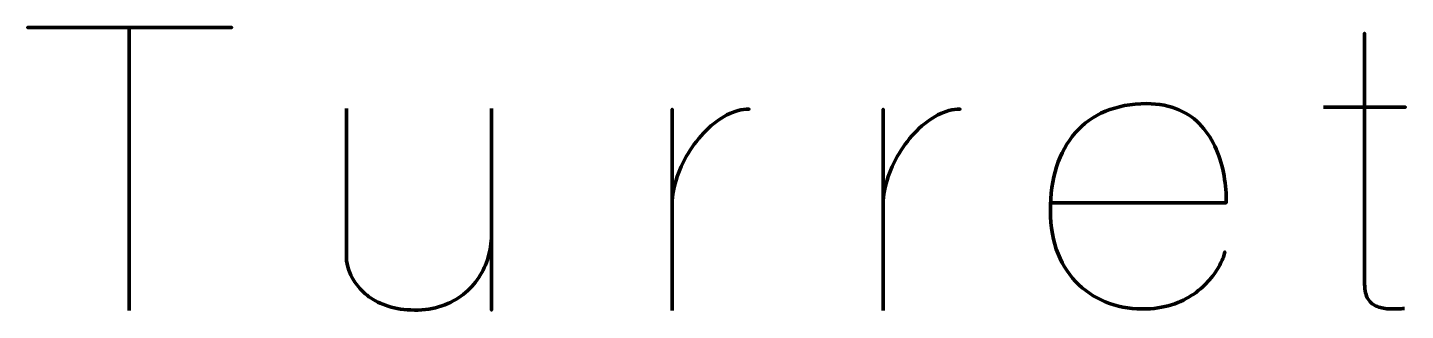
# Model space of a CAD drawing. Header units: centimetres. Extents: x -244 to 242, y -245 to 234.
# Drawn here: x -38.1 to 23.2, y 15.5 to 28.2 of the extents above; entities that cross this region are included whole.
import ezdxf

# ---------------------------------------------------------------- set-up
doc = ezdxf.new("R2010")
doc.units = ezdxf.units.CM
doc.header["$MEASUREMENT"] = 0
doc.layers.add('Layer 1', color=7, linetype='Continuous')

msp = doc.modelspace()

# ---------------------------------------------------------------- linework, layer by layer
at = {"layer": 'Layer 1', "color": 30, "lineweight": 211}
for points, knots in [([(-33.58504, 15.54813), (-33.58504, 15.54813), (-33.58504, 28.15081), (-33.58504, 28.15081), (-33.58504, 28.15081), (-33.58504, 28.15081), (-38.11222, 28.15081), (-38.11222, 28.15081), (-38.11222, 28.15081), (-38.11222, 28.15081), (-29.02291, 28.15081), (-29.02291, 28.15081), (-29.02291, 28.15081), (-29.02291, 28.15081), (-33.58504, 28.15081), (-33.58504, 28.15081), (-33.58504, 28.15081), (-33.58504, 28.15081), (-33.58504, 15.54813), (-33.58504, 15.54813)], [0, 0, 0, 0, 0.2, 0.2, 0.2, 0.2, 0.4, 0.4, 0.4, 0.4, 0.6, 0.6, 0.6, 0.6, 0.8, 0.8, 0.8, 0.8, 1, 1, 1, 1]), ([(23.17073, 15.63553), (22.95515, 15.61805), (22.73957, 15.61222), (22.52981, 15.61805), (22.52981, 15.61805), (22.32006, 15.62387), (22.1307, 15.65592), (21.95882, 15.72001), (21.95882, 15.72001), (21.78694, 15.78119), (21.65001, 15.89189), (21.54514, 16.04921), (21.54514, 16.04921), (21.44317, 16.20652), (21.39074, 16.43084), (21.38782, 16.71925), (21.38782, 16.71925), (21.38782, 16.85618), (21.38782, 17.08923), (21.38782, 17.41552), (21.38782, 17.41552), (21.38782, 17.74471), (21.38782, 18.14092), (21.38782, 18.60995), (21.38782, 18.60995), (21.38782, 19.07898), (21.38782, 19.59171), (21.38782, 20.14814), (21.38782, 20.14814), (21.38782, 20.70457), (21.38782, 21.27848), (21.38782, 21.87278), (21.38782, 21.87278), (21.38782, 22.46708), (21.38782, 23.05264), (21.38782, 23.63238), (21.38782, 23.63238), (21.38782, 24.21211), (21.38782, 24.75689), (21.38782, 25.26962), (21.38782, 25.26962), (21.38782, 25.78235), (21.38782, 26.23681), (21.38782, 26.6301), (21.38782, 26.6301), (21.38782, 27.0263), (21.38782, 27.33511), (21.38782, 27.56234), (21.38782, 27.56234), (21.38782, 27.78666), (21.38782, 27.90319), (21.38782, 27.9061), (21.38782, 27.9061), (21.38782, 27.90319), (21.38782, 27.78666), (21.38782, 27.56234), (21.38782, 27.56234), (21.38782, 27.33511), (21.38782, 27.0263), (21.38782, 26.6301), (21.38782, 26.6301), (21.38782, 26.23681), (21.38782, 25.78235), (21.38782, 25.26962), (21.38782, 25.26962), (21.38782, 24.75689), (21.38782, 24.21211), (21.38782, 23.63238), (21.38782, 23.63238), (21.38782, 23.05264), (21.38782, 22.46708), (21.38782, 21.87278), (21.38782, 21.87278), (21.38782, 21.27848), (21.38782, 20.70457), (21.38782, 20.14814), (21.38782, 20.14814), (21.38782, 19.59171), (21.38782, 19.07898), (21.38782, 18.60995), (21.38782, 18.60995), (21.38782, 18.14092), (21.38782, 17.74471), (21.38782, 17.41552), (21.38782, 17.41552), (21.38782, 17.08923), (21.38782, 16.85618), (21.38782, 16.71925), (21.38782, 16.71925), (21.39074, 16.43084), (21.44317, 16.20652), (21.54514, 16.04921), (21.54514, 16.04921), (21.65001, 15.89189), (21.78694, 15.78119), (21.95882, 15.72001), (21.95882, 15.72001), (22.1307, 15.65592), (22.32006, 15.62387), (22.52981, 15.61805), (22.52981, 15.61805), (22.73957, 15.61222), (22.95515, 15.61805), (23.17073, 15.63553)], [0, 0, 0, 0, 0.03846154, 0.03846154, 0.03846154, 0.03846154, 0.07692308, 0.07692308, 0.07692308, 0.07692308, 0.11538462, 0.11538462, 0.11538462, 0.11538462, 0.15384615, 0.15384615, 0.15384615, 0.15384615, 0.19230769, 0.19230769, 0.19230769, 0.19230769, 0.23076923, 0.23076923, 0.23076923, 0.23076923, 0.26923077, 0.26923077, 0.26923077, 0.26923077, 0.30769231, 0.30769231, 0.30769231, 0.30769231, 0.34615385, 0.34615385, 0.34615385, 0.34615385, 0.38461538, 0.38461538, 0.38461538, 0.38461538, 0.42307692, 0.42307692, 0.42307692, 0.42307692, 0.46153846, 0.46153846, 0.46153846, 0.46153846, 0.5, 0.5, 0.5, 0.5, 0.53846154, 0.53846154, 0.53846154, 0.53846154, 0.57692308, 0.57692308, 0.57692308, 0.57692308, 0.61538462, 0.61538462, 0.61538462, 0.61538462, 0.65384615, 0.65384615, 0.65384615, 0.65384615, 0.69230769, 0.69230769, 0.69230769, 0.69230769, 0.73076923, 0.73076923, 0.73076923, 0.73076923, 0.76923077, 0.76923077, 0.76923077, 0.76923077, 0.80769231, 0.80769231, 0.80769231, 0.80769231, 0.84615385, 0.84615385, 0.84615385, 0.84615385, 0.88461538, 0.88461538, 0.88461538, 0.88461538, 0.92307692, 0.92307692, 0.92307692, 0.92307692, 0.96153846, 0.96153846, 0.96153846, 0.96153846, 1, 1, 1, 1]), ([(-23.91891, 24.55005), (-23.91891, 24.54713), (-23.91891, 24.46265), (-23.91891, 24.29659), (-23.91891, 24.29659), (-23.91891, 24.13054), (-23.91891, 23.90622), (-23.91891, 23.62364), (-23.91891, 23.62364), (-23.91891, 23.33814), (-23.91891, 23.01477), (-23.91891, 22.65353), (-23.91891, 22.65353), (-23.91891, 22.2952), (-23.91891, 21.91648), (-23.91891, 21.52319), (-23.91891, 21.52319), (-23.91891, 21.12699), (-23.91891, 20.73661), (-23.91891, 20.35207), (-23.91891, 20.35207), (-23.91891, 19.9646), (-23.91891, 19.60336), (-23.91891, 19.27125), (-23.91891, 19.27125), (-23.91891, 18.93623), (-23.91891, 18.64782), (-23.91891, 18.40602), (-23.91891, 18.40602), (-23.91891, 18.16713), (-23.91891, 17.99525), (-23.91891, 17.89038), (-23.91891, 17.89038), (-23.91891, 17.72723), (-23.88686, 17.5437), (-23.81694, 17.34269), (-23.81694, 17.34269), (-23.74994, 17.13876), (-23.64215, 16.93483), (-23.49357, 16.73091), (-23.49357, 16.73091), (-23.345, 16.52407), (-23.15564, 16.33471), (-22.91967, 16.15991), (-22.91967, 16.15991), (-22.68078, 15.98512), (-22.39528, 15.84528), (-22.06317, 15.73749), (-22.06317, 15.73749), (-21.72815, 15.6297), (-21.33778, 15.57144), (-20.89496, 15.56561), (-20.89496, 15.56561), (-20.44632, 15.56561), (-20.04138, 15.62679), (-19.68014, 15.74914), (-19.68014, 15.74914), (-19.31599, 15.87441), (-18.99844, 16.04629), (-18.72168, 16.26479), (-18.72168, 16.26479), (-18.44784, 16.48328), (-18.21769, 16.73382), (-18.03125, 17.01932), (-18.03125, 17.01932), (-17.8448, 17.3019), (-17.70496, 17.60197), (-17.61174, 17.92242), (-17.61174, 17.92242), (-17.5156, 18.23997), (-17.46899, 18.56334), (-17.46899, 18.8867), (-17.46899, 18.8867), (-17.46899, 18.56334), (-17.5156, 18.23997), (-17.61174, 17.92242), (-17.61174, 17.92242), (-17.70496, 17.60197), (-17.8448, 17.3019), (-18.03125, 17.01932), (-18.03125, 17.01932), (-18.21769, 16.73382), (-18.44784, 16.48328), (-18.72168, 16.26479), (-18.72168, 16.26479), (-18.99844, 16.04629), (-19.31599, 15.87441), (-19.68014, 15.74914), (-19.68014, 15.74914), (-20.04138, 15.62679), (-20.44632, 15.56561), (-20.89496, 15.56561), (-20.89496, 15.56561), (-21.33778, 15.57144), (-21.72815, 15.6297), (-22.06317, 15.73749), (-22.06317, 15.73749), (-22.39528, 15.84528), (-22.68078, 15.98512), (-22.91967, 16.15991), (-22.91967, 16.15991), (-23.15564, 16.33471), (-23.345, 16.52407), (-23.49357, 16.73091), (-23.49357, 16.73091), (-23.64215, 16.93483), (-23.74994, 17.13876), (-23.81694, 17.34269), (-23.81694, 17.34269), (-23.88686, 17.5437), (-23.91891, 17.72723), (-23.91891, 17.89038), (-23.91891, 17.89038), (-23.91891, 17.99525), (-23.91891, 18.16713), (-23.91891, 18.40602), (-23.91891, 18.40602), (-23.91891, 18.64782), (-23.91891, 18.93623), (-23.91891, 19.27125), (-23.91891, 19.27125), (-23.91891, 19.60336), (-23.91891, 19.9646), (-23.91891, 20.35207), (-23.91891, 20.35207), (-23.91891, 20.73661), (-23.91891, 21.12699), (-23.91891, 21.52319), (-23.91891, 21.52319), (-23.91891, 21.91648), (-23.91891, 22.2952), (-23.91891, 22.65353), (-23.91891, 22.65353), (-23.91891, 23.01477), (-23.91891, 23.33814), (-23.91891, 23.62364), (-23.91891, 23.62364), (-23.91891, 23.90622), (-23.91891, 24.13054), (-23.91891, 24.29659), (-23.91891, 24.29659), (-23.91891, 24.46265), (-23.91891, 24.54713), (-23.91891, 24.55005)], [0, 0, 0, 0, 0.02777778, 0.02777778, 0.02777778, 0.02777778, 0.05555556, 0.05555556, 0.05555556, 0.05555556, 0.08333333, 0.08333333, 0.08333333, 0.08333333, 0.11111111, 0.11111111, 0.11111111, 0.11111111, 0.13888889, 0.13888889, 0.13888889, 0.13888889, 0.16666667, 0.16666667, 0.16666667, 0.16666667, 0.19444444, 0.19444444, 0.19444444, 0.19444444, 0.22222222, 0.22222222, 0.22222222, 0.22222222, 0.25, 0.25, 0.25, 0.25, 0.27777778, 0.27777778, 0.27777778, 0.27777778, 0.30555556, 0.30555556, 0.30555556, 0.30555556, 0.33333333, 0.33333333, 0.33333333, 0.33333333, 0.36111111, 0.36111111, 0.36111111, 0.36111111, 0.38888889, 0.38888889, 0.38888889, 0.38888889, 0.41666667, 0.41666667, 0.41666667, 0.41666667, 0.44444444, 0.44444444, 0.44444444, 0.44444444, 0.47222222, 0.47222222, 0.47222222, 0.47222222, 0.5, 0.5, 0.5, 0.5, 0.52777778, 0.52777778, 0.52777778, 0.52777778, 0.55555556, 0.55555556, 0.55555556, 0.55555556, 0.58333333, 0.58333333, 0.58333333, 0.58333333, 0.61111111, 0.61111111, 0.61111111, 0.61111111, 0.63888889, 0.63888889, 0.63888889, 0.63888889, 0.66666667, 0.66666667, 0.66666667, 0.66666667, 0.69444444, 0.69444444, 0.69444444, 0.69444444, 0.72222222, 0.72222222, 0.72222222, 0.72222222, 0.75, 0.75, 0.75, 0.75, 0.77777778, 0.77777778, 0.77777778, 0.77777778, 0.80555556, 0.80555556, 0.80555556, 0.80555556, 0.83333333, 0.83333333, 0.83333333, 0.83333333, 0.86111111, 0.86111111, 0.86111111, 0.86111111, 0.88888889, 0.88888889, 0.88888889, 0.88888889, 0.91666667, 0.91666667, 0.91666667, 0.91666667, 0.94444444, 0.94444444, 0.94444444, 0.94444444, 0.97222222, 0.97222222, 0.97222222, 0.97222222, 1, 1, 1, 1]), ([(-17.46899, 24.55005), (-17.46899, 24.55005), (-17.46899, 15.56561), (-17.46899, 15.56561), (-17.46899, 15.56561), (-17.46899, 15.56561), (-17.46899, 24.55005), (-17.46899, 24.55005)], [0, 0, 0, 0, 0.5, 0.5, 0.5, 0.5, 1, 1, 1, 1]), ([(7.42174, 20.3375), (7.42174, 20.3375), (15.23505, 20.3375), (15.23505, 20.3375), (15.23505, 20.3375), (15.23797, 20.73079), (15.20301, 21.1299), (15.13309, 21.54358), (15.13309, 21.54358), (15.06317, 21.95435), (14.94664, 22.35055), (14.78641, 22.73218), (14.78641, 22.73218), (14.62619, 23.11382), (14.40769, 23.45758), (14.13676, 23.76056), (14.13676, 23.76056), (13.86292, 24.06645), (13.52498, 24.30825), (13.12295, 24.48596), (13.12295, 24.48596), (12.72093, 24.66366), (12.24024, 24.75689), (11.68673, 24.7598), (11.68673, 24.7598), (10.99629, 24.75689), (10.38451, 24.64327), (9.85138, 24.41895), (9.85138, 24.41895), (9.32117, 24.19463), (8.87253, 23.87417), (8.51129, 23.45467), (8.51129, 23.45467), (8.14714, 23.03807), (7.87038, 22.53408), (7.68393, 21.95143), (7.68393, 21.95143), (7.49748, 21.36587), (7.40426, 20.71039), (7.40426, 19.98791), (7.40426, 19.98791), (7.40717, 19.26251), (7.5237, 18.6216), (7.74511, 18.071), (7.74511, 18.071), (7.96943, 17.52039), (8.27823, 17.05719), (8.67443, 16.69012), (8.67443, 16.69012), (9.06772, 16.32014), (9.52219, 16.04338), (10.03783, 15.86276), (10.03783, 15.86276), (10.55056, 15.68214), (11.10116, 15.60057), (11.68673, 15.61805), (11.68673, 15.61805), (12.15576, 15.63553), (12.57235, 15.71127), (12.93651, 15.84528), (12.93651, 15.84528), (13.30066, 15.9822), (13.6182, 16.15117), (13.88914, 16.3551), (13.88914, 16.3551), (14.15715, 16.55902), (14.38147, 16.7746), (14.5621, 17.00184), (14.5621, 17.00184), (14.74272, 17.22907), (14.88255, 17.44465), (14.9816, 17.64858), (14.9816, 17.64858), (15.08065, 17.84959), (15.14183, 18.01856), (15.16514, 18.15257), (15.16514, 18.15257), (15.14183, 18.01856), (15.08065, 17.84959), (14.9816, 17.64858), (14.9816, 17.64858), (14.88255, 17.44465), (14.74272, 17.22907), (14.5621, 17.00184), (14.5621, 17.00184), (14.38147, 16.7746), (14.15715, 16.55902), (13.88914, 16.3551), (13.88914, 16.3551), (13.6182, 16.15117), (13.30066, 15.9822), (12.93651, 15.84528), (12.93651, 15.84528), (12.57235, 15.71127), (12.15576, 15.63553), (11.68673, 15.61805), (11.68673, 15.61805), (11.10116, 15.60057), (10.55056, 15.68214), (10.03783, 15.86276), (10.03783, 15.86276), (9.52219, 16.04338), (9.06772, 16.32014), (8.67443, 16.69012), (8.67443, 16.69012), (8.27823, 17.05719), (7.96943, 17.52039), (7.74511, 18.071), (7.74511, 18.071), (7.5237, 18.6216), (7.40717, 19.26251), (7.40426, 19.98791), (7.40426, 19.98791), (7.40426, 20.71039), (7.49748, 21.36587), (7.68393, 21.95143), (7.68393, 21.95143), (7.87038, 22.53408), (8.14714, 23.03807), (8.51129, 23.45467), (8.51129, 23.45467), (8.87253, 23.87417), (9.32117, 24.19463), (9.85138, 24.41895), (9.85138, 24.41895), (10.38451, 24.64327), (10.99629, 24.75689), (11.68673, 24.7598), (11.68673, 24.7598), (12.24024, 24.75689), (12.72093, 24.66366), (13.12295, 24.48596), (13.12295, 24.48596), (13.52498, 24.30825), (13.86292, 24.06645), (14.13676, 23.76056), (14.13676, 23.76056), (14.40769, 23.45758), (14.62619, 23.11382), (14.78641, 22.73218), (14.78641, 22.73218), (14.94664, 22.35055), (15.06317, 21.95435), (15.13309, 21.54358), (15.13309, 21.54358), (15.20301, 21.1299), (15.23797, 20.73079), (15.23505, 20.3375), (15.23505, 20.3375), (15.23505, 20.3375), (7.42174, 20.3375), (7.42174, 20.3375)], [0, 0, 0, 0, 0.02631579, 0.02631579, 0.02631579, 0.02631579, 0.05263158, 0.05263158, 0.05263158, 0.05263158, 0.07894737, 0.07894737, 0.07894737, 0.07894737, 0.10526316, 0.10526316, 0.10526316, 0.10526316, 0.13157895, 0.13157895, 0.13157895, 0.13157895, 0.15789474, 0.15789474, 0.15789474, 0.15789474, 0.18421053, 0.18421053, 0.18421053, 0.18421053, 0.21052632, 0.21052632, 0.21052632, 0.21052632, 0.23684211, 0.23684211, 0.23684211, 0.23684211, 0.26315789, 0.26315789, 0.26315789, 0.26315789, 0.28947368, 0.28947368, 0.28947368, 0.28947368, 0.31578947, 0.31578947, 0.31578947, 0.31578947, 0.34210526, 0.34210526, 0.34210526, 0.34210526, 0.36842105, 0.36842105, 0.36842105, 0.36842105, 0.39473684, 0.39473684, 0.39473684, 0.39473684, 0.42105263, 0.42105263, 0.42105263, 0.42105263, 0.44736842, 0.44736842, 0.44736842, 0.44736842, 0.47368421, 0.47368421, 0.47368421, 0.47368421, 0.5, 0.5, 0.5, 0.5, 0.52631579, 0.52631579, 0.52631579, 0.52631579, 0.55263158, 0.55263158, 0.55263158, 0.55263158, 0.57894737, 0.57894737, 0.57894737, 0.57894737, 0.60526316, 0.60526316, 0.60526316, 0.60526316, 0.63157895, 0.63157895, 0.63157895, 0.63157895, 0.65789474, 0.65789474, 0.65789474, 0.65789474, 0.68421053, 0.68421053, 0.68421053, 0.68421053, 0.71052632, 0.71052632, 0.71052632, 0.71052632, 0.73684211, 0.73684211, 0.73684211, 0.73684211, 0.76315789, 0.76315789, 0.76315789, 0.76315789, 0.78947368, 0.78947368, 0.78947368, 0.78947368, 0.81578947, 0.81578947, 0.81578947, 0.81578947, 0.84210526, 0.84210526, 0.84210526, 0.84210526, 0.86842105, 0.86842105, 0.86842105, 0.86842105, 0.89473684, 0.89473684, 0.89473684, 0.89473684, 0.92105263, 0.92105263, 0.92105263, 0.92105263, 0.94736842, 0.94736842, 0.94736842, 0.94736842, 0.97368421, 0.97368421, 0.97368421, 0.97368421, 1, 1, 1, 1]), ([(19.55248, 24.60248), (19.55248, 24.60248), (23.20569, 24.60248), (23.20569, 24.60248), (23.20569, 24.60248), (23.20569, 24.60248), (19.55248, 24.60248), (19.55248, 24.60248)], [0, 0, 0, 0, 0.5, 0.5, 0.5, 0.5, 1, 1, 1, 1]), ([(-9.42844, 20.12775), (-9.43718, 20.53269), (-9.376, 20.94345), (-9.24782, 21.35713), (-9.24782, 21.35713), (-9.11964, 21.77081), (-8.94193, 22.16701), (-8.7147, 22.54574), (-8.7147, 22.54574), (-8.48455, 22.92446), (-8.22236, 23.25948), (-7.92521, 23.55663), (-7.92521, 23.55663), (-7.63097, 23.85378), (-7.31634, 24.08684), (-6.98714, 24.25872), (-6.98714, 24.25872), (-6.65795, 24.4306), (-6.33166, 24.51509), (-6.00247, 24.51509), (-6.00247, 24.51509), (-6.33166, 24.51509), (-6.65795, 24.4306), (-6.98714, 24.25872), (-6.98714, 24.25872), (-7.31634, 24.08684), (-7.63097, 23.85378), (-7.92521, 23.55663), (-7.92521, 23.55663), (-8.22236, 23.25948), (-8.48455, 22.92446), (-8.7147, 22.54574), (-8.7147, 22.54574), (-8.94193, 22.16701), (-9.11964, 21.77081), (-9.24782, 21.35713), (-9.24782, 21.35713), (-9.376, 20.94345), (-9.43718, 20.53269), (-9.42844, 20.12775)], [0, 0, 0, 0, 0.1, 0.1, 0.1, 0.1, 0.2, 0.2, 0.2, 0.2, 0.3, 0.3, 0.3, 0.3, 0.4, 0.4, 0.4, 0.4, 0.5, 0.5, 0.5, 0.5, 0.6, 0.6, 0.6, 0.6, 0.7, 0.7, 0.7, 0.7, 0.8, 0.8, 0.8, 0.8, 0.9, 0.9, 0.9, 0.9, 1, 1, 1, 1]), ([(-9.42844, 15.54813), (-9.42844, 15.54813), (-9.42844, 24.51509), (-9.42844, 24.51509), (-9.42844, 24.51509), (-9.42844, 24.51509), (-9.42844, 15.54813), (-9.42844, 15.54813)], [0, 0, 0, 0, 0.5, 0.5, 0.5, 0.5, 1, 1, 1, 1]), ([(-0.04198, 20.12775), (-0.05072, 20.53269), (0.01046, 20.94345), (0.13864, 21.35713), (0.13864, 21.35713), (0.26682, 21.77081), (0.44453, 22.16701), (0.67176, 22.54574), (0.67176, 22.54574), (0.90191, 22.92446), (1.1641, 23.25948), (1.46125, 23.55663), (1.46125, 23.55663), (1.75549, 23.85378), (2.07012, 24.08684), (2.39932, 24.25872), (2.39932, 24.25872), (2.72851, 24.4306), (3.0548, 24.51509), (3.38399, 24.51509), (3.38399, 24.51509), (3.0548, 24.51509), (2.72851, 24.4306), (2.39932, 24.25872), (2.39932, 24.25872), (2.07012, 24.08684), (1.75549, 23.85378), (1.46125, 23.55663), (1.46125, 23.55663), (1.1641, 23.25948), (0.90191, 22.92446), (0.67176, 22.54574), (0.67176, 22.54574), (0.44453, 22.16701), (0.26682, 21.77081), (0.13864, 21.35713), (0.13864, 21.35713), (0.01046, 20.94345), (-0.05072, 20.53269), (-0.04198, 20.12775)], [0, 0, 0, 0, 0.1, 0.1, 0.1, 0.1, 0.2, 0.2, 0.2, 0.2, 0.3, 0.3, 0.3, 0.3, 0.4, 0.4, 0.4, 0.4, 0.5, 0.5, 0.5, 0.5, 0.6, 0.6, 0.6, 0.6, 0.7, 0.7, 0.7, 0.7, 0.8, 0.8, 0.8, 0.8, 0.9, 0.9, 0.9, 0.9, 1, 1, 1, 1]), ([(-0.04198, 15.54813), (-0.04198, 15.54813), (-0.04198, 24.51509), (-0.04198, 24.51509), (-0.04198, 24.51509), (-0.04198, 24.51509), (-0.04198, 15.54813), (-0.04198, 15.54813)], [0, 0, 0, 0, 0.5, 0.5, 0.5, 0.5, 1, 1, 1, 1])]:
    msp.add_open_spline(points, degree=3, knots=knots, dxfattribs=at)

doc.saveas('drawing.dxf')
